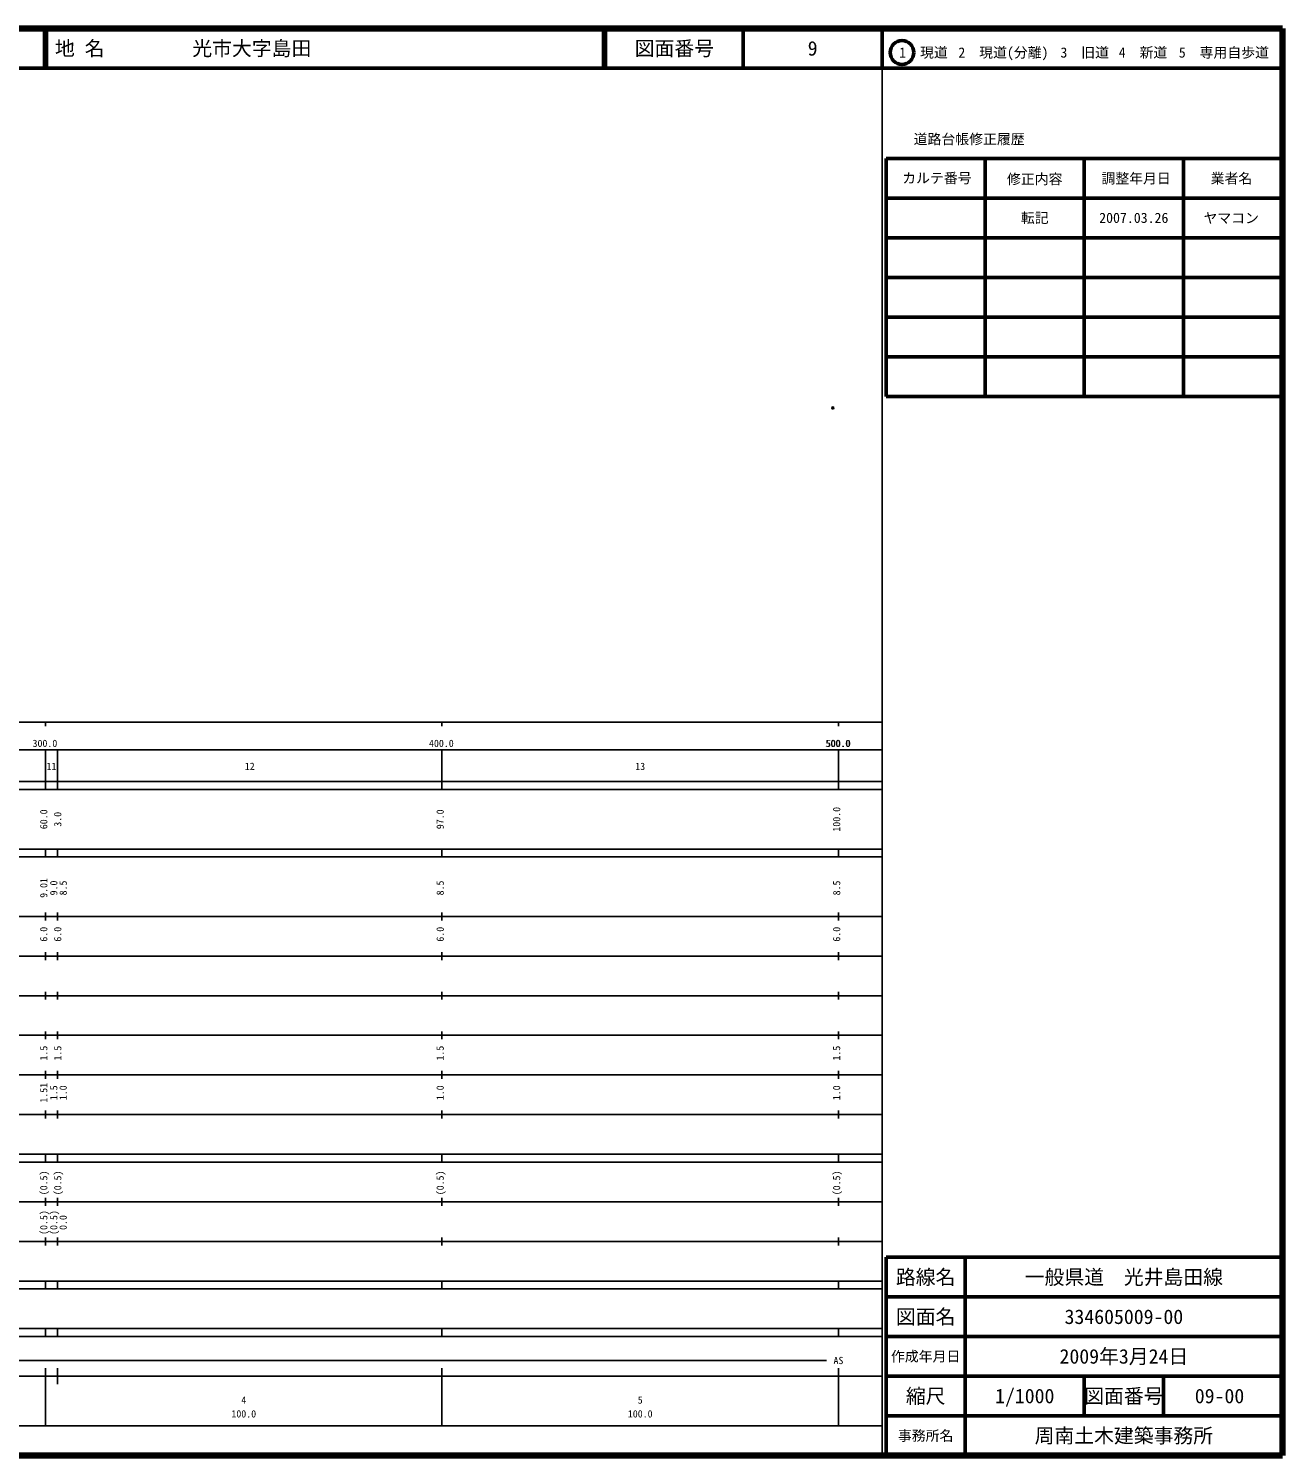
# Model space of a CAD drawing. Units: millimetres on the paper. Extents: x 40 to 680, y 20 to 380.
# Drawn here: x 363.7 to 680, y 20 to 380 of the extents above; entities that cross this region are included whole.
import ezdxf
from ezdxf.enums import TextEntityAlignment as Align

# ---------------------------------------------------------------- set-up
doc = ezdxf.new("R2010")
doc.units = ezdxf.units.MM
doc.header["$PDMODE"] = 32
doc.header["$PDSIZE"] = 0.5
doc.layers.add('M-OTRS', color=6, linetype='Continuous')
doc.layers.add('M-TTL-TXT', color=7, linetype='Continuous')
for name, color, linetype, lineweight in [('M-TTL', 2, 'Continuous', 140), ('M-TTL-BAND', 7, 'Continuous', 25), ('M-TTL-FRAM', 2, 'Continuous', 50), ('M-TTL-LINE', 7, 'Continuous', 50)]:
    doc.layers.add(name, color=color, linetype=linetype, lineweight=lineweight)
doc.styles.add('ＭＳ ゴシック', font='')
doc.styles.get('ＭＳ ゴシック').set_extended_font_data('MS Gothic')

msp = doc.modelspace()

# ---------------------------------------------------------------- linework, layer by layer
at = {"layer": 'M-OTRS'}
msp.add_point((566.558, 284.268), dxfattribs=at)
at = {"layer": 'M-TTL'}
for p, q in [((680, 380), (40, 380)), ((680, 20), (680, 380)), ((40, 20), (680, 20))]:
    msp.add_line(p, q, dxfattribs=at)
at = {"layer": 'M-TTL-BAND'}
for p, q in [((579, 20), (579, 370)), ((40, 205), (579, 205)), ((368, 205), (368, 204)), ((468, 205), (468, 204)), ((568, 205), (568, 204)), ((68, 198), (579, 198)), ((368, 188), (368, 198)), ((371, 188), (371, 198)), ((468, 188), (468, 198)), ((568, 188), (568, 198)), ((40, 190), (579, 190)), ((40, 188), (579, 188)), ((40, 173), (579, 173)), ((368, 171), (368, 173)), ((371, 171), (371, 173)), ((468, 171), (468, 173)), ((568, 171), (568, 173)), ((40, 171), (579, 171)), ((40, 156), (579, 156)), ((368, 155), (368, 157)), ((371, 155), (371, 157)), ((468, 155), (468, 157)), ((568, 155), (568, 157)), ((46, 146), (579, 146)), ((368, 145), (368, 147)), ((371, 145), (371, 147)), ((468, 145), (468, 147)), ((568, 145), (568, 147)), ((368, 135), (368, 137)), ((371, 135), (371, 137)), ((468, 135), (468, 137)), ((568, 135), (568, 137)), ((52, 136), (579, 136)), ((46, 126), (579, 126)), ((368, 125), (368, 127)), ((371, 125), (371, 127)), ((468, 125), (468, 127)), ((568, 125), (568, 127)), ((52, 116), (579, 116)), ((368, 115), (368, 117)), ((371, 115), (371, 117)), ((468, 115), (468, 117)), ((568, 115), (568, 117)), ((46, 106), (579, 106)), ((368, 105), (368, 107)), ((371, 105), (371, 107)), ((468, 105), (468, 107)), ((568, 105), (568, 107)), ((40, 96), (579, 96)), ((40, 94), (579, 94)), ((368, 94), (368, 96)), ((371, 94), (371, 96)), ((468, 94), (468, 96)), ((568, 94), (568, 96)), ((49, 84), (579, 84)), ((368, 83), (368, 85)), ((371, 83), (371, 85)), ((468, 83), (468, 85)), ((568, 83), (568, 85)), ((40, 74), (579, 74)), ((368, 73), (368, 75)), ((371, 73), (371, 75)), ((468, 73), (468, 75)), ((568, 73), (568, 75)), ((40, 64), (579, 64)), ((40, 62), (579, 62)), ((368, 62), (368, 64)), ((371, 62), (371, 64)), ((468, 62), (468, 64)), ((568, 62), (568, 64)), ((40, 52), (579, 52)), ((368, 50), (368, 52)), ((371, 50), (371, 52)), ((468, 50), (468, 52)), ((568, 50), (568, 52)), ((40, 50), (579, 50)), ((71, 44), (565, 44)), ((40, 40), (579, 40)), ((368, 27.5), (368, 42)), ((371, 38), (371, 42)), ((468, 27.5), (468, 42)), ((568, 27.5), (568, 42)), ((68, 27.5), (579, 27.5))]:
    msp.add_line(p, q, dxfattribs=at)
at = {"layer": 'M-TTL-FRAM'}
for p, q in [((580, 347.197), (580, 287.197)), ((580, 347.197), (680, 347.197)), ((580, 287.197), (680, 287.197)), ((680, 70), (580, 70)), ((580, 70), (580, 20))]:
    msp.add_line(p, q, dxfattribs=at)
at = {"layer": 'M-TTL-LINE'}
for p, q in [((367.75, 380), (367.75, 370)), ((368.25, 380), (368.25, 370)), ((508.747, 380), (508.747, 370)), ((509.247, 380), (509.247, 370)), ((543.997, 380), (543.997, 370)), ((579, 380), (579, 370)), ((40, 370), (680, 370)), ((605, 347.197), (605, 287.197)), ((630, 347.197), (630, 287.197)), ((655, 347.197), (655, 287.197)), ((580, 337.197), (680, 337.197)), ((580, 327.197), (680, 327.197)), ((580, 317.197), (680, 317.197)), ((580, 307.197), (680, 307.197)), ((580, 297.197), (680, 297.197)), ((600, 70), (600, 20)), ((680, 60), (580, 60)), ((680, 50), (580, 50)), ((680, 40), (580, 40)), ((630, 40), (630, 30)), ((650, 40), (650, 30)), ((680, 30), (580, 30))]:
    msp.add_line(p, q, dxfattribs=at)
msp.add_circle((584.031, 373.958), 3, dxfattribs=at)

# ---------------------------------------------------------------- texts
at = {"layer": 'M-TTL-BAND', "style": 'ＭＳ ゴシック'}
for s, p in [('300.0', (367.844, 198.195)), ('400.0', (467.844, 198.195)), ('500.0', (567.844, 198.195)), ('500.0', (568, 198.195)), ('11', (369.5, 192.405)), ('12', (419.5, 192.405)), ('13', (518, 192.405)), ('AS', (568, 42.5)), ('4', (418, 32.523)), ('5', (518, 32.523)), ('100.0', (418, 29.033)), ('100.0', (518, 29.033))]:
    msp.add_text(s, height=1.833, dxfattribs=at).set_placement(p, align=Align.BOTTOM_CENTER)
for s, p in [('60.0', (369, 180.5)), ('3.0', (372.532, 180.5)), ('97.0', (469, 180.5)), ('100.0', (569, 180.5)), ('9.01', (369, 163.174)), ('9.0', (371.532, 163.174)), ('8.5', (373.902, 163.174)), ('8.5', (469, 163.174)), ('8.5', (569, 163.174)), ('6.0', (369, 151.5)), ('6.0', (372.532, 151.5)), ('6.0', (469, 151.5)), ('6.0', (569, 151.5)), ('1.5', (369, 121.5)), ('1.5', (372.532, 121.5)), ('1.5', (469, 121.5)), ('1.5', (569, 121.5)), ('1.51', (369, 111.5)), ('1.5', (371.532, 111.5)), ('1.0', (373.902, 111.5)), ('1.0', (469, 111.5)), ('1.0', (569, 111.5)), ('(0.5)', (369, 88.764)), ('(0.5)', (372.532, 88.764)), ('(0.5)', (469, 88.764)), ('(0.5)', (569, 88.764)), ('(0.5)', (369, 78.764)), ('(0.5)', (371.532, 78.764)), ('0.0', (373.902, 78.764))]:
    msp.add_text(s, height=1.833, rotation=90, dxfattribs=at).set_placement(p, align=Align.BOTTOM_CENTER)
at = {"layer": 'M-TTL-TXT', "style": 'ＭＳ ゴシック'}
for s, p in [('地 名', (370.38, 375)), ('光市大字島田', (405.024, 375))]:
    msp.add_text(s, height=3.666, dxfattribs=at).set_placement(p, align=Align.MIDDLE_LEFT)
for s, height, p in [('図面番号', 3.666, (526.622, 375)), ('9', 3.666, (561.497, 375)), ('1\u3000現道', 2.566, (589.448, 373.958)), ('2\u3000現道(分離)', 2.566, (609.619, 373.958)), ('3\u3000旧道', 2.566, (630.121, 373.958)), ('4\u3000新道', 2.566, (644.824, 373.958)), ('5\u3000専用自歩道', 2.566, (665.228, 373.958)), ('道路台帳修正履歴', 2.566, (600.968, 352.113)), ('カルテ番号', 2.566, (592.839, 342.277)), ('修正内容', 2.566, (617.509, 342.023)), ('調整年月日', 2.566, (643.089, 342.197)), ('業者名', 2.566, (667.134, 342.197)), ('転記', 2.566, (617.5, 332.245)), ('2007.03.26', 2.566, (642.5, 332.245)), ('ヤマコン', 2.566, (667.077, 332.189)), ('路線名', 3.666, (590, 65)), ('路線名', 3.666, (590, 65)), ('一般県道\u3000光井島田線', 3.666, (640, 65)), ('図面名', 3.666, (590, 55)), ('図面名', 3.666, (590, 55)), ('334605009-00', 3.666, (640, 55)), ('2009年3月24日', 3.666, (640, 45)), ('作成年月日', 2.566, (590, 45)), ('作成年月日', 2.566, (590, 45)), ('縮尺', 3.666, (590, 35)), ('縮尺', 3.666, (590, 35)), ('1/1000', 3.666, (615, 35)), ('図面番号', 3.666, (640, 35)), ('図面番号', 3.666, (640, 35)), ('09-00', 3.666, (664.125, 35)), ('事務所名', 2.566, (590, 25)), ('事務所名', 2.566, (590, 25)), ('周南土木建築事務所', 3.666, (640, 25))]:
    msp.add_text(s, height=height, dxfattribs=at).set_placement(p, align=Align.MIDDLE_CENTER)

doc.saveas('drawing.dxf')
